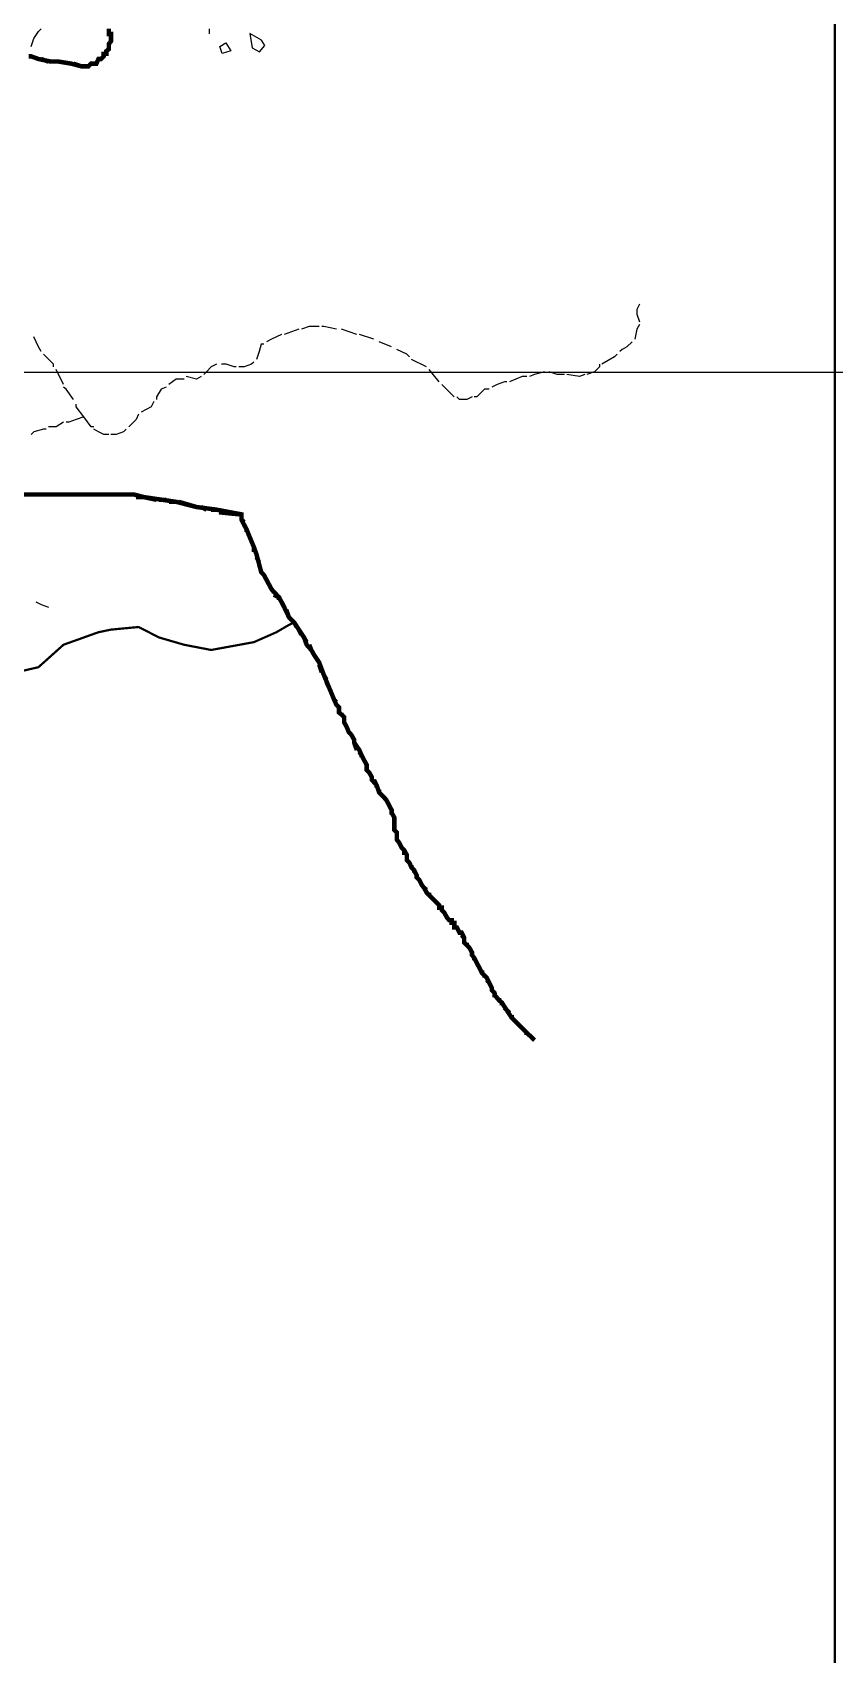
# Model space of a CAD drawing. Header units: millimetres. Extents: x -3588 to 75209, y -3737 to 38254.
# Drawn here: x 19192 to 19626, y 32346 to 33224 of the extents above; entities that cross this region are included whole.
import ezdxf

# ---------------------------------------------------------------- set-up
doc = ezdxf.new("R2010")
doc.units = ezdxf.units.MM
doc.layers.add('P', color=253, linetype='Continuous')

msp = doc.modelspace()

# ---------------------------------------------------------------- linework, layer by layer
msp.add_lwpolyline([(18769.536, 33854.934), (20358.747, 33854.934), (20358.747, 33039.938), (18769.536, 33039.938)], close=True)
at = {"color": 254}
for points in [[(19309.671, 33223.305), (19310.805, 33215.523), (19314.813, 33213.483), (19317.686, 33216.807), (19315.947, 33219.678), (19309.671, 33223.305)], [(19293.343, 33216.264), (19296.645, 33218.289), (19299.272, 33213.864), (19294.694, 33212.44), (19293.343, 33216.264)]]:
    msp.add_lwpolyline(points, dxfattribs=at)
at = {"layer": 'P'}
for points, const_width in [([(19626.12, 27357.842), (19626.062, 36428.766)], 1.2), ([(19191.28, 32973.821), (19192.688, 32973.821), (19195.233, 32973.821)], 2.417), ([(19196.641, 32973.821), (19198.05, 32973.821), (19200.594, 32973.821)], 2.417), ([(19202.003, 32973.821), (19203.411, 32973.821), (19208.788, 32973.821), (19211.605, 32973.821), (19213.013, 32973.821)], 2.417), ([(19214.149, 32973.821), (19218.374, 32973.821)], 2.417), ([(19219.783, 32973.821), (19223.736, 32973.821)], 2.417), ([(19225.16, 32973.821), (19229.113, 32973.821), (19235.883, 32973.821)], 2.417), ([(19237.291, 32973.821), (19241.244, 32973.821)], 2.417), ([(19242.652, 32973.821), (19246.893, 32973.821)], 2.417), ([(19248.013, 32972.413), (19252.254, 32972.413), (19259.024, 32970.989)], 2.417), ([(19260.432, 32970.989), (19264.385, 32970.989)], 2.417), ([(19265.809, 32969.868), (19269.762, 32969.868)], 2.417), ([(19271.171, 32969.868), (19280.757, 32967.052)], 2.417), ([(19283.302, 32967.052), (19286.134, 32965.627)], 2.417), ([(19288.663, 32965.627), (19291.495, 32965.627)], 2.417), ([(19292.904, 32964.219), (19303.626, 32963.099)], 2.417), ([(19305.035, 32961.675), (19305.035, 32960.266), (19306.459, 32958.858)], 2.417), ([(19306.459, 32957.45), (19307.867, 32954.905), (19307.867, 32953.497)], 2.417), ([(19308.987, 32952.088), (19311.82, 32945.303), (19311.82, 32942.774)], 2.417), ([(19313.228, 32939.941), (19314.637, 32937.125)], 2.417), ([(19314.637, 32935.989), (19315.773, 32931.764)], 2.417), ([(19317.181, 32930.339), (19321.406, 32922.449), (19322.543, 32921.025)], 2.417), ([(19322.543, 32919.617), (19325.359, 32918.208), (19325.359, 32916.8)], 2.417), ([(19326.784, 32915.664), (19328.192, 32912.847)], 2.417), ([(19329.312, 32911.439), (19330.737, 32907.486), (19333.553, 32904.653), (19334.961, 32902.125)], 2.417), ([(19183.086, 32877.559), (19195.233, 32880.376), (19208.788, 32892.522), (19227.689, 32899.292), (19234.474, 32900.7), (19249.438, 32902.125), (19260.432, 32896.475), (19273.987, 32892.522), (19288.663, 32889.69), (19311.82, 32893.931), (19323.951, 32899.292), (19330.737, 32903.245), (19333.553, 32904.653), (19336.098, 32900.7), (19338.914, 32896.475), (19340.323, 32892.522), (19342.867, 32889.69), (19344.276, 32887.161), (19347.108, 32882.92), (19349.637, 32876.151), (19352.47, 32869.365), (19355.286, 32862.596), (19356.422, 32860.051), (19357.831, 32858.643), (19357.831, 32855.826), (19359.239, 32854.69), (19360.647, 32853.281), (19360.647, 32850.465), (19362.056, 32847.92), (19363.192, 32845.103), (19364.6, 32843.679), (19366.009, 32841.151), (19366.009, 32839.726), (19368.841, 32835.501), (19369.962, 32832.957), (19371.386, 32830.14), (19372.794, 32827.595), (19372.794, 32824.779), (19374.203, 32823.354), (19375.611, 32820.826), (19375.611, 32819.402), (19378.156, 32816.585), (19379.564, 32812.632), (19380.972, 32811.224), (19383.517, 32808.391), (19386.333, 32803.03), (19386.333, 32801.621), (19387.758, 32799.077), (19387.758, 32796.26), (19387.758, 32794.852), (19387.758, 32792.307), (19389.166, 32790.899), (19389.166, 32789.491), (19389.166, 32788.066), (19389.166, 32786.946), (19390.286, 32785.538), (19391.711, 32782.705), (19393.119, 32781.297), (19394.527, 32778.752), (19394.527, 32775.935), (19395.936, 32774.527), (19397.072, 32771.983), (19398.48, 32770.574), (19399.889, 32767.742), (19399.889, 32766.621), (19401.297, 32765.213), (19402.705, 32762.38), (19403.841, 32760.972), (19405.25, 32758.427), (19406.658, 32757.019), (19408.082, 32755.611), (19409.491, 32754.202), (19410.611, 32753.066), (19412.035, 32751.658), (19412.035, 32750.249), (19413.444, 32750.249), (19413.444, 32748.841), (19414.852, 32747.417), (19416.26, 32744.888), (19417.397, 32743.48), (19418.805, 32743.48), (19418.805, 32742.056), (19420.213, 32742.056), (19420.213, 32740.647), (19420.213, 32739.527), (19421.622, 32739.527), (19423.03, 32736.694), (19424.166, 32736.694), (19425.575, 32733.878), (19425.575, 32731.333), (19426.983, 32729.925), (19428.407, 32728.516), (19429.815, 32725.972), (19429.815, 32724.564), (19430.936, 32723.155), (19432.36, 32720.323), (19433.768, 32717.778), (19435.177, 32714.961), (19436.585, 32713.553), (19437.721, 32712.417), (19439.13, 32709.6), (19440.538, 32706.767), (19440.538, 32705.647), (19441.946, 32704.239), (19441.946, 32702.83), (19443.355, 32701.406), (19444.491, 32699.998), (19445.899, 32698.878), (19451.26, 32690.684), (19455.501, 32686.443), (19459.454, 32682.506), (19463.679, 32678.553)], 1.2), ([(19336.098, 32900.7), (19337.506, 32897.884)], 2.417), ([(19338.914, 32896.475), (19340.323, 32893.931)], 2.417), ([(19341.731, 32892.522), (19342.867, 32889.69), (19344.276, 32887.161), (19347.108, 32882.92)], 2.417), ([(19347.108, 32881.8), (19348.517, 32877.559)], 2.417), ([(19349.637, 32876.151), (19351.061, 32873.606)], 2.417), ([(19351.061, 32872.198), (19352.47, 32869.365), (19355.286, 32862.596), (19356.422, 32861.475)], 2.417), ([(19356.422, 32860.051), (19357.831, 32858.643), (19357.831, 32857.234)], 2.417), ([(19359.239, 32855.826), (19359.239, 32854.69), (19360.647, 32853.281), (19360.647, 32851.873)], 2.417), ([(19360.647, 32850.465), (19362.056, 32847.92), (19363.192, 32845.103), (19364.6, 32843.679), (19366.009, 32841.151)], 2.417), ([(19366.009, 32839.726), (19367.433, 32835.501)], 2.417), ([(19368.841, 32834.365), (19369.962, 32832.957), (19369.962, 32831.548)], 2.417), ([(19371.386, 32830.14), (19372.794, 32827.595), (19372.794, 32824.779), (19374.203, 32823.354), (19375.611, 32820.826)], 2.417), ([(19376.747, 32819.402), (19378.156, 32816.585), (19378.156, 32815.177)], 2.417), ([(19379.564, 32814.04), (19379.564, 32812.632), (19380.972, 32811.224)], 2.417), ([(19382.38, 32809.815), (19383.517, 32808.391), (19386.333, 32803.03), (19386.333, 32801.621), (19386.333, 32800.501)], 2.417), ([(19387.758, 32799.077), (19387.758, 32796.26), (19387.758, 32794.852)], 2.417), ([(19387.758, 32793.716), (19387.758, 32792.307), (19389.166, 32790.899)], 2.417), ([(19389.166, 32788.066), (19389.166, 32786.946), (19390.286, 32785.538), (19391.711, 32782.705), (19393.119, 32781.297), (19393.119, 32778.752)], 2.417), ([(19394.527, 32777.344), (19394.527, 32775.935), (19395.936, 32774.527)], 2.417), ([(19397.072, 32773.391), (19397.072, 32771.983), (19398.48, 32770.574), (19398.48, 32769.166)], 2.417), ([(19399.889, 32767.742), (19399.889, 32766.621), (19401.297, 32765.213), (19402.705, 32762.38), (19403.841, 32760.972), (19405.25, 32759.852)], 2.417), ([(19406.658, 32758.427), (19406.658, 32757.019), (19408.082, 32755.611)], 2.417), ([(19409.491, 32754.202), (19410.611, 32753.066), (19412.035, 32751.658)], 2.417), ([(19413.444, 32750.249), (19413.444, 32748.841), (19414.852, 32747.417), (19416.26, 32744.888), (19417.397, 32743.48), (19418.805, 32743.48), (19418.805, 32742.056), (19420.213, 32742.056)], 2.417), ([(19420.213, 32740.647), (19420.213, 32739.527), (19421.622, 32739.527), (19423.03, 32736.694)], 2.417), ([(19424.166, 32735.286), (19425.575, 32733.878), (19425.575, 32732.741)], 2.417), ([(19426.983, 32731.333), (19426.983, 32729.925), (19428.407, 32728.516), (19429.815, 32725.972), (19429.815, 32724.564), (19430.936, 32723.155), (19430.936, 32721.731)], 2.417), ([(19432.36, 32720.323), (19433.768, 32717.778)], 2.417), ([(19435.177, 32716.37), (19435.177, 32714.961), (19436.585, 32713.553), (19436.585, 32712.417)], 2.417), ([(19437.721, 32711.008), (19439.13, 32709.6), (19440.538, 32706.767), (19440.538, 32705.647), (19441.946, 32704.239), (19441.946, 32702.83), (19443.355, 32702.83)], 2.417), ([(19444.491, 32701.406), (19444.491, 32699.998), (19445.899, 32698.878), (19445.899, 32697.453)], 2.417), ([(19447.308, 32696.045), (19450.14, 32693.228)], 2.417), ([(19451.26, 32692.092), (19451.26, 32690.684), (19455.501, 32686.443), (19458.046, 32683.914)], 2.417), ([(19458.046, 32682.506), (19459.454, 32682.506), (19460.863, 32681.081)], 2.417), ([(19462.271, 32679.673), (19463.679, 32678.553)], 2.417)]:
    msp.add_lwpolyline(points, dxfattribs=dict(at, const_width=const_width))
at = {"layer": 'P', "color": 254}
for points, const_width in [([(19233.338, 33225.896), (19233.338, 33223.079), (19234.474, 33223.079), (19234.474, 33220.535), (19234.474, 33219.126), (19233.338, 33217.718), (19233.338, 33216.31), (19233.338, 33214.885), (19231.93, 33213.765), (19231.93, 33212.357), (19230.521, 33212.357), (19230.521, 33210.948), (19229.113, 33209.524), (19227.689, 33209.524), (19226.568, 33206.995), (19225.16, 33206.995), (19223.736, 33206.995), (19222.327, 33205.571), (19220.919, 33205.571), (19219.783, 33205.571), (19218.374, 33205.571), (19213.013, 33206.995), (19206.244, 33208.116), (19202.003, 33208.116), (19195.233, 33209.524), (19191.28, 33210.948), (19189.872, 33210.948)], 2.417), ([(19233.338, 33225.896), (19233.338, 33223.079), (19234.474, 33223.079), (19234.474, 33220.535), (19234.474, 33219.126), (19233.338, 33217.718), (19233.338, 33216.31), (19233.338, 33214.885), (19231.93, 33213.765), (19231.93, 33212.357), (19230.521, 33212.357), (19230.521, 33210.948), (19229.113, 33209.524), (19227.689, 33209.524), (19226.568, 33206.995), (19225.16, 33206.995), (19223.736, 33206.995), (19222.327, 33205.571), (19220.919, 33205.571), (19219.783, 33205.571), (19218.374, 33205.571), (19213.013, 33206.995), (19206.244, 33208.116), (19202.003, 33208.116), (19195.233, 33209.524), (19191.28, 33210.948)], 1.2), ([(19233.338, 33224.487), (19233.338, 33223.079), (19234.474, 33223.079), (19234.474, 33220.535)], 2.417), ([(19234.474, 33219.126), (19233.338, 33217.718), (19233.338, 33216.31), (19233.338, 33214.885)], 2.417), ([(19195.233, 33209.524), (19191.28, 33210.948)], 2.417), ([(19200.594, 33208.116), (19196.641, 33209.524)], 2.417), ([(19231.93, 33213.765), (19231.93, 33212.357), (19230.521, 33212.357), (19230.521, 33210.948), (19229.113, 33209.524), (19227.689, 33209.524), (19226.568, 33206.995), (19225.16, 33206.995)], 2.417), ([(19213.013, 33206.995), (19206.244, 33208.116), (19202.003, 33208.116)], 2.417), ([(19218.374, 33205.571), (19214.149, 33206.995)], 2.417), ([(19223.736, 33206.995), (19222.327, 33205.571), (19220.919, 33205.571), (19219.783, 33205.571)], 2.417), ([(19181.678, 32973.821), (19192.688, 32973.821), (19198.05, 32973.821), (19200.594, 32973.821), (19203.411, 32973.821), (19208.788, 32973.821), (19211.605, 32973.821), (19214.149, 32973.821), (19223.736, 32973.821), (19229.113, 32973.821), (19237.291, 32973.821), (19242.652, 32973.821), (19246.893, 32973.821), (19252.254, 32972.413), (19269.762, 32969.868), (19280.757, 32967.052), (19291.495, 32965.627), (19305.035, 32963.099), (19305.035, 32960.266), (19307.867, 32954.905), (19308.987, 32952.088), (19311.82, 32945.303), (19313.228, 32941.35), (19315.773, 32931.764), (19317.181, 32930.339), (19321.406, 32922.449), (19325.359, 32918.208), (19328.192, 32912.847), (19330.737, 32907.486), (19333.553, 32904.653), (19336.098, 32900.7), (19338.914, 32896.475), (19340.323, 32892.522), (19342.867, 32889.69), (19344.276, 32887.161), (19347.108, 32882.92), (19349.637, 32876.151), (19352.47, 32869.365), (19355.286, 32862.596), (19356.422, 32860.051), (19357.831, 32858.643), (19357.831, 32855.826), (19359.239, 32854.69), (19360.647, 32853.281), (19360.647, 32850.465), (19362.056, 32847.92), (19363.192, 32845.103), (19364.6, 32843.679), (19366.009, 32841.151), (19366.009, 32839.726), (19368.841, 32835.501), (19369.962, 32832.957), (19371.386, 32830.14), (19372.794, 32827.595), (19372.794, 32824.779), (19374.203, 32823.354), (19375.611, 32820.826), (19375.611, 32819.402), (19378.156, 32816.585), (19379.564, 32812.632), (19380.972, 32811.224), (19383.517, 32808.391), (19386.333, 32803.03), (19386.333, 32801.621), (19387.758, 32799.077), (19387.758, 32796.26), (19387.758, 32794.852), (19387.758, 32792.307), (19389.166, 32790.899), (19389.166, 32789.491), (19389.166, 32788.066), (19389.166, 32786.946), (19390.286, 32785.538), (19391.711, 32782.705), (19393.119, 32781.297), (19394.527, 32778.752), (19394.527, 32775.935), (19395.936, 32774.527), (19397.072, 32771.983), (19398.48, 32770.574), (19399.889, 32767.742), (19399.889, 32766.621), (19401.297, 32765.213), (19402.705, 32762.38), (19403.841, 32760.972), (19405.25, 32758.427), (19406.658, 32757.019), (19408.082, 32755.611), (19409.491, 32754.202), (19410.611, 32753.066), (19412.035, 32751.658), (19412.035, 32750.249), (19413.444, 32750.249), (19413.444, 32748.841), (19414.852, 32747.417), (19416.26, 32744.888), (19417.397, 32743.48), (19418.805, 32743.48), (19418.805, 32742.056), (19420.213, 32742.056), (19420.213, 32740.647), (19420.213, 32739.527), (19421.622, 32739.527), (19423.03, 32736.694), (19424.166, 32736.694), (19425.575, 32733.878), (19425.575, 32731.333), (19426.983, 32729.925), (19428.407, 32728.516), (19429.815, 32725.972), (19429.815, 32724.564), (19430.936, 32723.155), (19432.36, 32720.323), (19433.768, 32717.778), (19435.177, 32714.961), (19436.585, 32713.553), (19437.721, 32712.417), (19439.13, 32709.6), (19440.538, 32706.767), (19440.538, 32705.647), (19441.946, 32704.239), (19441.946, 32702.83), (19443.355, 32701.406), (19444.491, 32699.998), (19445.899, 32698.878), (19451.26, 32690.684), (19455.501, 32686.443), (19459.454, 32682.506), (19463.679, 32678.553)], 2.417), ([(19181.678, 32973.821), (19192.688, 32973.821), (19198.05, 32973.821), (19200.594, 32973.821), (19203.411, 32973.821), (19208.788, 32973.821), (19211.605, 32973.821), (19214.149, 32973.821), (19223.736, 32973.821), (19229.113, 32973.821), (19237.291, 32973.821), (19242.652, 32973.821), (19246.893, 32973.821), (19252.254, 32972.413), (19269.762, 32969.868), (19280.757, 32967.052), (19291.495, 32965.627), (19305.035, 32963.099), (19305.035, 32960.266), (19307.867, 32954.905), (19308.987, 32952.088), (19311.82, 32945.303), (19313.228, 32941.35), (19315.773, 32931.764), (19317.181, 32930.339), (19321.406, 32922.449), (19325.359, 32918.208), (19328.192, 32912.847), (19330.737, 32907.486), (19333.553, 32904.653), (19330.737, 32903.245), (19323.951, 32899.292), (19311.82, 32893.931), (19288.663, 32889.69), (19273.987, 32892.522), (19260.432, 32896.475), (19249.438, 32902.125), (19234.474, 32900.7), (19227.689, 32899.292), (19208.788, 32892.522), (19195.233, 32880.376), (19183.086, 32877.559)], 1.2)]:
    msp.add_lwpolyline(points, dxfattribs=dict(at, const_width=const_width))
for points in [[(19191.28, 33216.31), (19192.688, 33220.535), (19195.233, 33224.487), (19196.641, 33225.896)], [(19287.542, 33225.896), (19287.542, 33223.079)]]:
    msp.add_lwpolyline(points, dxfattribs=at)
at = {"layer": 'P'}
for points in [[(19520.429, 33076.853), (19519.02, 33074.037), (19519.02, 33071.492), (19520.429, 33067.251)], [(19336.098, 33063.298), (19328.192, 33060.481)], [(19347.108, 33064.722), (19341.731, 33064.722), (19337.506, 33063.298)], [(19356.422, 33063.298), (19349.637, 33064.722), (19348.517, 33064.722)], [(19367.433, 33060.481), (19359.239, 33063.298)], [(19520.429, 33065.843), (19519.02, 33063.298), (19517.884, 33057.937)], [(19196.641, 33051.167), (19195.233, 33053.712), (19192.688, 33059.073)], [(19317.181, 33055.12), (19315.773, 33055.12), (19314.637, 33051.167), (19313.228, 33046.926)], [(19326.784, 33060.481), (19321.406, 33057.937), (19318.59, 33056.529)], [(19376.747, 33057.937), (19368.841, 33060.481)], [(19386.333, 33053.712), (19379.564, 33056.529)], [(19516.476, 33056.529), (19513.659, 33053.712), (19511.114, 33052.288), (19509.706, 33051.167)], [(19203.411, 33042.973), (19203.411, 33044.398), (19198.05, 33049.759)], [(19291.495, 33044.398), (19288.663, 33042.973), (19286.134, 33040.157), (19284.71, 33038.748)], [(19302.218, 33042.973), (19301.082, 33042.973), (19296.857, 33044.398), (19294.312, 33044.398)], [(19311.82, 33045.518), (19310.412, 33044.398), (19306.459, 33042.973), (19303.626, 33042.973)], [(19395.936, 33048.351), (19394.527, 33049.759), (19389.166, 33052.288)], [(19405.25, 33042.973), (19397.072, 33046.926)], [(19498.695, 33044.398), (19498.695, 33042.973), (19496.151, 33040.157), (19491.91, 33038.748)], [(19508.282, 33049.759), (19506.873, 33048.351), (19500.104, 33044.398)], [(19208.788, 33033.387), (19204.835, 33041.565)], [(19273.987, 33036.204), (19269.762, 33036.204), (19265.809, 33033.387)], [(19283.302, 33037.612), (19280.757, 33036.204), (19275.124, 33037.612)], [(19412.035, 33034.795), (19406.658, 33041.565)], [(19459.454, 33037.612), (19456.91, 33037.612), (19450.14, 33034.795)], [(19469.057, 33040.157), (19463.679, 33038.748), (19460.863, 33037.612)], [(19479.779, 33038.748), (19475.826, 33038.748), (19471.585, 33040.157)], [(19490.79, 33038.748), (19487.957, 33037.612), (19481.187, 33038.748)], [(19214.149, 33025.193), (19210.197, 33030.843), (19208.788, 33031.963)], [(19264.385, 33031.963), (19261.568, 33030.843), (19259.024, 33026.602), (19259.024, 33025.193)], [(19420.213, 33026.602), (19413.444, 33033.387)], [(19429.815, 33026.602), (19426.983, 33025.193), (19423.03, 33025.193), (19421.622, 33026.602)], [(19439.13, 33030.843), (19436.585, 33030.843), (19432.36, 33026.602), (19430.936, 33026.602)], [(19448.732, 33034.795), (19447.308, 33034.795), (19443.355, 33033.387), (19440.538, 33031.963)], [(19219.783, 33015.879), (19215.558, 33021.24), (19215.558, 33022.649)], [(19249.438, 33017.287), (19248.013, 33014.471), (19244.06, 33010.518)], [(19257.616, 33024.073), (19256.207, 33021.24), (19250.846, 33018.424)], [(19199.458, 33009.11), (19198.05, 33009.11), (19192.688, 33007.701), (19191.28, 33006.277)], [(19208.788, 33013.062), (19204.835, 33010.518), (19200.594, 33010.518)], [(19219.783, 33015.879), (19215.558, 33014.471), (19211.605, 33013.062), (19210.197, 33013.062)], [(19225.16, 33010.518), (19223.736, 33010.518), (19219.783, 33015.879)], [(19233.338, 33006.277), (19230.521, 33006.277), (19227.689, 33007.701), (19225.16, 33009.11)], [(19242.652, 33009.11), (19241.244, 33007.701), (19237.291, 33006.277), (19234.474, 33006.277)], [(19193.825, 32915.664), (19196.641, 32914.256), (19200.594, 32912.847)]]:
    msp.add_lwpolyline(points, dxfattribs=at)

doc.saveas('drawing.dxf')
